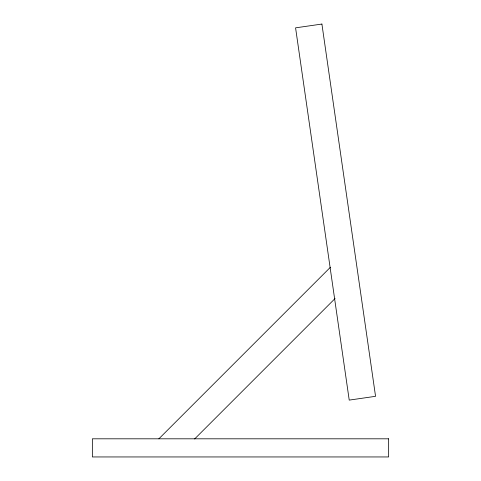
<?xml version="1.0" encoding="UTF-8"?>
<svg xmlns="http://www.w3.org/2000/svg" width="481" height="481" viewBox="0 0 481 481"><rect width="100%" height="100%" fill="white"/><g stroke="black" fill="none" stroke-linecap="round" stroke-linejoin="round"><path stroke-width="0.72" d="M158.868 438.81L330.375 267.304M194.631 438.961L335.083 298.509M321.909 24.05L295.575 27.844L349.224 400.108L375.553 396.314L321.909 24.05M388.648 438.81L92.352 438.81L92.352 456.95L388.648 456.95L388.648 438.81"/></g></svg>
